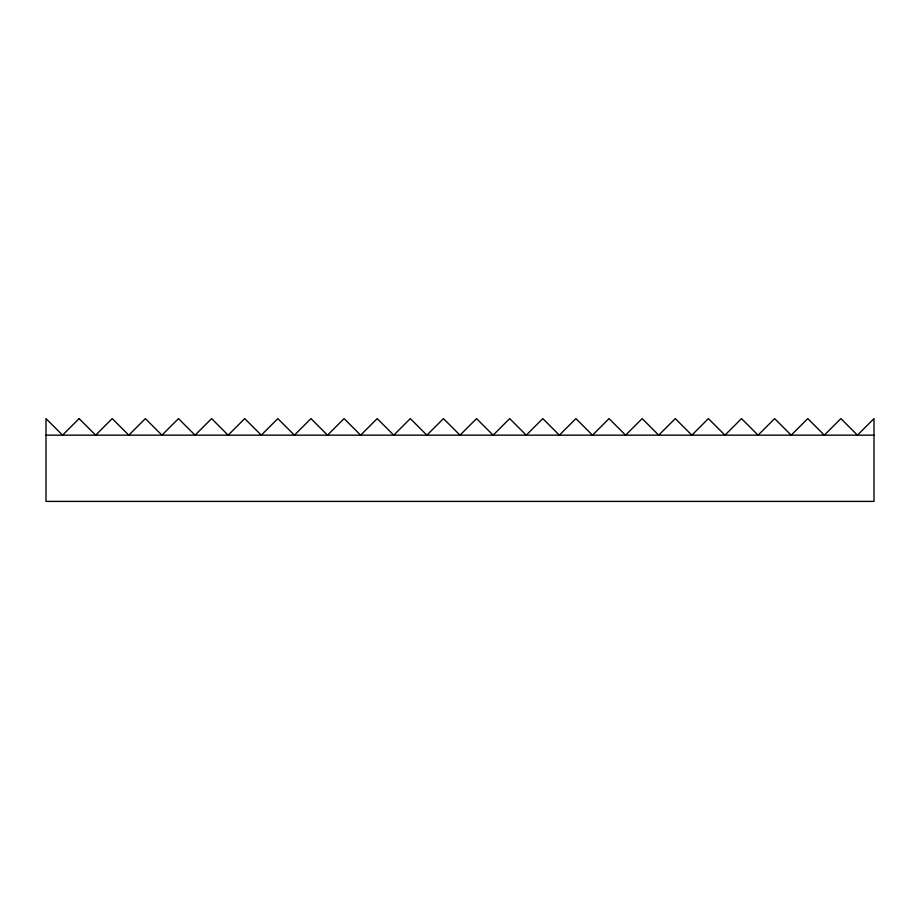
<?xml version="1.0" encoding="UTF-8"?>
<svg xmlns="http://www.w3.org/2000/svg" width="920" height="920" viewBox="0 0 920 920"><rect width="100%" height="100%" fill="white"/><g stroke="black" fill="none" stroke-linecap="round" stroke-linejoin="round"><path stroke-width="1.38" d="M46 435.16L874 435.16M79.12 418.6L62.56 435.16L46 418.6L46 501.4L874 501.4L874 418.6L857.44 435.16L840.88 418.6L824.32 435.16L807.76 418.6L791.2 435.16L774.64 418.6L758.08 435.16L741.52 418.6L724.96 435.16L708.4 418.6L691.84 435.16L675.28 418.6L658.72 435.16L642.16 418.6L625.6 435.16L609.04 418.6L592.48 435.16L575.92 418.6L559.36 435.16L542.8 418.6L526.24 435.16L509.68 418.6L493.12 435.16L476.56 418.6L460 435.16L443.44 418.6L426.88 435.16L410.32 418.6L393.76 435.16L377.2 418.6L360.64 435.16L344.08 418.6L327.52 435.16L310.96 418.6L294.4 435.16L277.84 418.6L261.28 435.16L244.72 418.6L228.16 435.16L211.6 418.6L195.04 435.16L178.48 418.6L161.92 435.16L145.36 418.6L128.8 435.16L112.24 418.6L95.68 435.16L79.12 418.6"/></g></svg>
